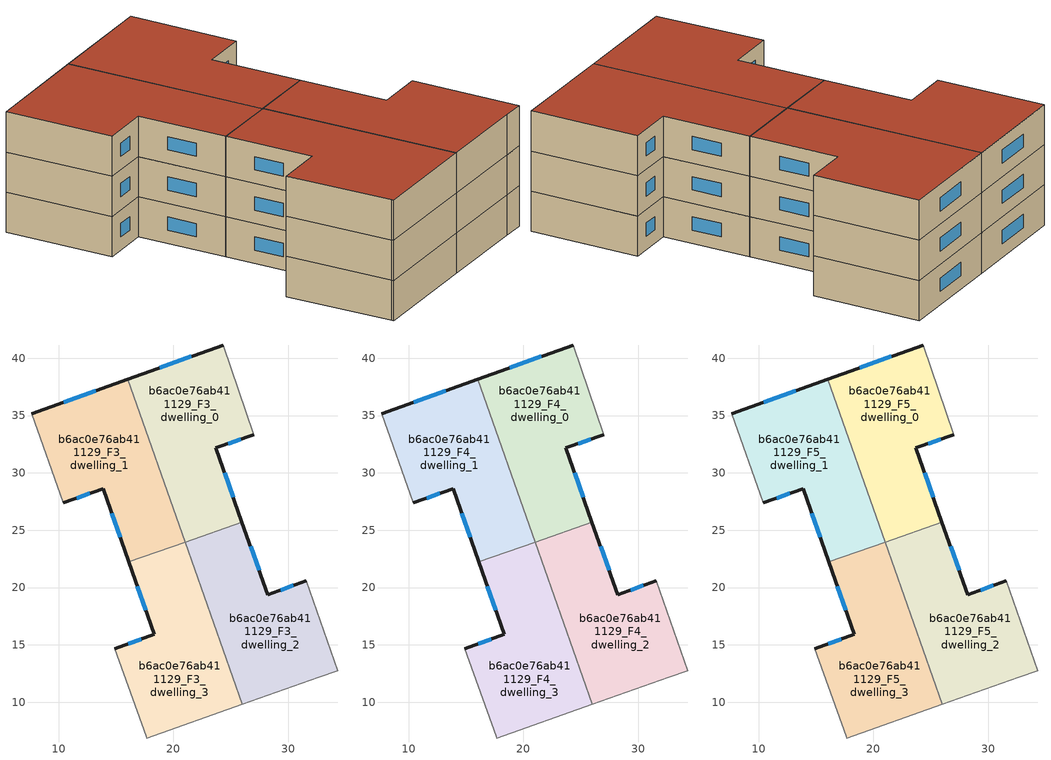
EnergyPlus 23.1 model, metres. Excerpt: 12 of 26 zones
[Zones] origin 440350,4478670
b6ac0e76ab411129_F3_dwelling_0
 floor to b6ac0e76ab411129_F2_dwelling_0 (EU_floor_Construction): 24.34,41.15 26.98,33.32 23.69,32.17 25.97,25.71 21.01,23.96 16.01,38.15 z9
 wall outside (EU_wall_Construction): 24.34,41.15 16.01,38.15 / 25.97,25.71 23.69,32.17 26.98,33.32 z9:12
 wall to b6ac0e76ab411129_F3_dwelling_1 (EU_wall_Construction): 16.01,38.15 21.01,23.96 z9:12
 wall adiabatic (EU_wall_Construction): 26.98,33.32 24.34,41.15 z9:12
 wall to b6ac0e76ab411129_F3_dwelling_2 (EU_wall_Construction): 21.02,23.96 25.97,25.71 z9:12
 wall to b6ac0e76ab411129_F3_dwelling_3 (EU_wall_Construction): 21.01,23.96 21.02,23.96 z9:12
 window (EU_Window_Construction): 21.56,40.15 18.79,39.15 / 24.79,32.56 25.88,32.94 / 25.21,27.87 24.45,30.01 z10:11
b6ac0e76ab411129_F3_dwelling_1
 floor to b6ac0e76ab411129_F2_dwelling_1 (EU_floor_Construction): 16.01,38.15 21.01,23.96 16.11,22.23 13.87,28.61 10.38,27.38 7.64,35.14 z9
 wall outside (EU_wall_Construction): 16.01,38.15 7.64,35.14 / 10.38,27.38 13.87,28.61 16.11,22.23 z9:12
 wall adiabatic (EU_wall_Construction): 7.64,35.14 10.38,27.38 z9:12
 wall to b6ac0e76ab411129_F3_dwelling_3 (EU_wall_Construction): 16.11,22.23 21.01,23.96 z9:12
 window (EU_Window_Construction): 13.21,37.14 10.44,36.15 / 14.61,26.48 15.36,24.36 / 11.55,27.79 12.7,28.2 z10:11
b6ac0e76ab411129_F3_dwelling_2
 floor to b6ac0e76ab411129_F2_dwelling_2 (EU_floor_Construction): 31.58,20.58 34.32,12.74 32.68,12.16 26.01,9.81 21.02,23.96 25.97,25.71 28.21,19.38 z9
 wall outside (EU_wall_Construction): 31.58,20.58 28.21,19.38 25.97,25.71 z9:12
 wall adiabatic (EU_wall_Construction): 26.01,9.81 32.68,12.16 34.32,12.74 31.58,20.58 z9:12
 wall to b6ac0e76ab411129_F3_dwelling_3 (EU_wall_Construction): 21.02,23.96 26.01,9.81 z9:12
 window (EU_Window_Construction): 27.46,21.5 26.72,23.59 / 30.46,20.18 29.34,19.78 z10:11
b6ac0e76ab411129_F3_dwelling_3
 floor to b6ac0e76ab411129_F2_dwelling_3 (EU_floor_Construction): 21.02,23.96 26.01,9.81 17.69,6.88 17.63,7.01 14.88,14.67 18.33,15.91 16.11,22.23 z9
 wall outside (EU_wall_Construction): 16.11,22.23 18.33,15.91 14.88,14.67 z9:12
 wall adiabatic (EU_wall_Construction): 14.88,14.67 17.63,7.01 17.69,6.88 26.01,9.81 z9:12
 window (EU_Window_Construction): 17.18,15.49 16.03,15.08 / 16.85,20.12 17.58,18.02 z10:11
b6ac0e76ab411129_F4_dwelling_0
 floor to b6ac0e76ab411129_F3_dwelling_0 (EU_floor_Construction): 24.34,41.15 26.98,33.32 23.69,32.17 25.97,25.71 21.01,23.96 16.01,38.15 z12
 wall outside (EU_wall_Construction): 24.34,41.15 16.01,38.15 / 25.97,25.71 23.69,32.17 26.98,33.32 z12:15
 wall to b6ac0e76ab411129_F4_dwelling_1 (EU_wall_Construction): 16.01,38.15 21.01,23.96 z12:15
 wall adiabatic (EU_wall_Construction): 26.98,33.32 24.34,41.15 z12:15
 wall to b6ac0e76ab411129_F4_dwelling_2 (EU_wall_Construction): 21.02,23.96 25.97,25.71 z12:15
 wall to b6ac0e76ab411129_F4_dwelling_3 (EU_wall_Construction): 21.01,23.96 21.02,23.96 z12:15
 window (EU_Window_Construction): 21.56,40.15 18.79,39.15 / 24.79,32.56 25.88,32.94 / 25.21,27.87 24.45,30.01 z13:14
b6ac0e76ab411129_F4_dwelling_1
 floor to b6ac0e76ab411129_F3_dwelling_1 (EU_floor_Construction): 16.01,38.15 21.01,23.96 16.11,22.23 13.87,28.61 10.38,27.38 7.64,35.14 z12
 wall outside (EU_wall_Construction): 16.01,38.15 7.64,35.14 / 10.38,27.38 13.87,28.61 16.11,22.23 z12:15
 wall adiabatic (EU_wall_Construction): 7.64,35.14 10.38,27.38 z12:15
 wall to b6ac0e76ab411129_F4_dwelling_3 (EU_wall_Construction): 16.11,22.23 21.01,23.96 z12:15
 window (EU_Window_Construction): 13.21,37.14 10.44,36.15 / 14.61,26.48 15.36,24.36 / 11.55,27.79 12.7,28.2 z13:14
b6ac0e76ab411129_F4_dwelling_2
 floor to b6ac0e76ab411129_F3_dwelling_2 (EU_floor_Construction): 31.58,20.58 34.32,12.74 32.68,12.16 26.01,9.81 21.02,23.96 25.97,25.71 28.21,19.38 z12
 wall outside (EU_wall_Construction): 31.58,20.58 28.21,19.38 25.97,25.71 z12:15
 wall adiabatic (EU_wall_Construction): 26.01,9.81 32.68,12.16 34.32,12.74 31.58,20.58 z12:15
 wall to b6ac0e76ab411129_F4_dwelling_3 (EU_wall_Construction): 21.02,23.96 26.01,9.81 z12:15
 window (EU_Window_Construction): 27.46,21.5 26.72,23.59 / 30.46,20.18 29.34,19.78 z13:14
b6ac0e76ab411129_F4_dwelling_3
 floor to b6ac0e76ab411129_F3_dwelling_3 (EU_floor_Construction): 21.02,23.96 26.01,9.81 17.69,6.88 17.63,7.01 14.88,14.67 18.33,15.91 16.11,22.23 z12
 wall outside (EU_wall_Construction): 16.11,22.23 18.33,15.91 14.88,14.67 z12:15
 wall adiabatic (EU_wall_Construction): 14.88,14.67 17.63,7.01 17.69,6.88 26.01,9.81 z12:15
 window (EU_Window_Construction): 17.18,15.49 16.03,15.08 / 16.85,20.12 17.58,18.02 z13:14
b6ac0e76ab411129_F5_dwelling_0
 floor to b6ac0e76ab411129_F4_dwelling_0 (EU_floor_Construction): 24.34,41.15 26.98,33.32 23.69,32.17 25.97,25.71 21.01,23.96 16.01,38.15 z15
 wall outside (EU_wall_Construction): 24.34,41.15 16.01,38.15 / 25.97,25.71 23.69,32.17 26.98,33.32 z15:18
 wall to b6ac0e76ab411129_F5_dwelling_1 (EU_wall_Construction): 16.01,38.15 21.01,23.96 z15:18
 wall adiabatic (EU_wall_Construction): 26.98,33.32 24.34,41.15 z15:18
 wall to b6ac0e76ab411129_F5_dwelling_2 (EU_wall_Construction): 21.02,23.96 25.97,25.71 z15:18
 wall to b6ac0e76ab411129_F5_dwelling_3 (EU_wall_Construction): 21.01,23.96 21.02,23.96 z15:18
 window (EU_Window_Construction): 21.56,40.15 18.79,39.15 / 24.79,32.56 25.88,32.94 / 25.21,27.87 24.45,30.01 z16:17
 roof outside (EU_roof_Construction): 25.97,25.71 23.69,32.17 26.98,33.32 24.34,41.15 16.01,38.15 21.01,23.96 z18
b6ac0e76ab411129_F5_dwelling_1
 floor to b6ac0e76ab411129_F4_dwelling_1 (EU_floor_Construction): 16.01,38.15 21.01,23.96 16.11,22.23 13.87,28.61 10.38,27.38 7.64,35.14 z15
 wall outside (EU_wall_Construction): 16.01,38.15 7.64,35.14 / 10.38,27.38 13.87,28.61 16.11,22.23 z15:18
 wall adiabatic (EU_wall_Construction): 7.64,35.14 10.38,27.38 z15:18
 wall to b6ac0e76ab411129_F5_dwelling_3 (EU_wall_Construction): 16.11,22.23 21.01,23.96 z15:18
 window (EU_Window_Construction): 13.21,37.14 10.44,36.15 / 14.61,26.48 15.36,24.36 / 11.55,27.79 12.7,28.2 z16:17
 roof outside (EU_roof_Construction): 21.01,23.96 16.01,38.15 7.64,35.14 10.38,27.38 13.87,28.61 16.11,22.23 z18
b6ac0e76ab411129_F5_dwelling_2
 floor to b6ac0e76ab411129_F4_dwelling_2 (EU_floor_Construction): 31.58,20.58 34.32,12.74 32.68,12.16 26.01,9.81 21.02,23.96 25.97,25.71 28.21,19.38 z15
 wall outside (EU_wall_Construction): 31.58,20.58 28.21,19.38 25.97,25.71 z15:18
 wall adiabatic (EU_wall_Construction): 26.01,9.81 32.68,12.16 34.32,12.74 31.58,20.58 z15:18
 wall to b6ac0e76ab411129_F5_dwelling_3 (EU_wall_Construction): 21.02,23.96 26.01,9.81 z15:18
 window (EU_Window_Construction): 27.46,21.5 26.72,23.59 / 30.46,20.18 29.34,19.78 z16:17
 roof outside (EU_roof_Construction): 32.68,12.16 34.32,12.74 31.58,20.58 28.21,19.38 25.97,25.71 21.02,23.96 26.01,9.81 z18
b6ac0e76ab411129_F5_dwelling_3
 floor to b6ac0e76ab411129_F4_dwelling_3 (EU_floor_Construction): 21.02,23.96 26.01,9.81 17.69,6.88 17.63,7.01 14.88,14.67 18.33,15.91 16.11,22.23 z15
 wall outside (EU_wall_Construction): 16.11,22.23 18.33,15.91 14.88,14.67 z15:18
 wall adiabatic (EU_wall_Construction): 14.88,14.67 17.63,7.01 17.69,6.88 26.01,9.81 z15:18
 window (EU_Window_Construction): 17.18,15.49 16.03,15.08 / 16.85,20.12 17.58,18.02 z16:17
 roof outside (EU_roof_Construction): 26.01,9.81 21.02,23.96 16.11,22.23 18.33,15.91 14.88,14.67 17.63,7.01 17.69,6.88 z18
[Building]
EU S2 Campaign: North Axis=0; Terrain=City; Solar Distribution=FullExterior
[Site:Location]
Madrid: Latitude=40.5; Longitude=-3.5; Time Zone=1; Elevation=609
[SizingPeriod:WeatherFileDays]
AnnualSizingPeriod: Begin Month=1; Begin Day of Month=1; End Month=12; End Day of Month=31; Day of Week for Start Day=Monday; Use Weather File Daylight Saving Period=No; Use Weather File Rain and Snow Indicators=No
[MATERIAL]
EU_InternalMass_Material: Roughness=MediumRough; Thickness=0.1; Conductivity=1; Density=1800; Specific Heat=900; Thermal Absorptance=0.9; Solar Absorptance=0.7; Visible Absorptance=0.7
[MATERIAL:NOMASS] Roughness=MediumRough; Thermal Absorptance=0.9; Solar Absorptance=0.7; Visible Absorptance=0.7
Name | Thermal Resistance
EU_wall_NoMass | 0.459673
EU_roof_NoMass | 0.495815
EU_floor_NoMass | 0.788942
[WINDOWMATERIAL:SIMPLEGLAZINGSYSTEM]
EU_Window_SimpleGlazing: UFactor=4.26103; Solar Heat Gain Coefficient=0.85; Visible Transmittance=0.85
[CONSTRUCTION]
EU_wall_Construction: EU_wall_NoMass
EU_roof_Construction: EU_roof_NoMass
EU_floor_Construction: EU_floor_NoMass
EU_InternalMass_Construction: EU_InternalMass_Material
EU_Window_Construction: EU_Window_SimpleGlazing
[ZONE] Type=1; Multiplier=1; Ceiling Height=autocalculate; Floor Area=autocalculate; Part of Total Floor Area=Yes
Name | Volume
b6ac0e76ab411129_F3_dwelling_0; b6ac0e76ab411129_F4_dwelling_0; b6ac0e76ab411129_F5_dwelling_0 | 325.337
b6ac0e76ab411129_F3_dwelling_1; b6ac0e76ab411129_F4_dwelling_1; b6ac0e76ab411129_F5_dwelling_1 | 325.349
b6ac0e76ab411129_F3_dwelling_2; b6ac0e76ab411129_F4_dwelling_2; b6ac0e76ab411129_F5_dwelling_2 | 325.358
b6ac0e76ab411129_F3_dwelling_3; b6ac0e76ab411129_F4_dwelling_3; b6ac0e76ab411129_F5_dwelling_3 | 325.354
[INTERNALMASS] Construction=EU_InternalMass_Construction
Name | Zone or ZoneList | Surface Area
b6ac0e76ab411129_F3_dwelling_0_EU_InternalMass | b6ac0e76ab411129_F3_dwelling_0 | 108.446
b6ac0e76ab411129_F3_dwelling_1_EU_InternalMass | b6ac0e76ab411129_F3_dwelling_1 | 108.45
b6ac0e76ab411129_F3_dwelling_2_EU_InternalMass | b6ac0e76ab411129_F3_dwelling_2 | 108.453
b6ac0e76ab411129_F3_dwelling_3_EU_InternalMass | b6ac0e76ab411129_F3_dwelling_3 | 108.451
b6ac0e76ab411129_F4_dwelling_0_EU_InternalMass | b6ac0e76ab411129_F4_dwelling_0 | 108.446
b6ac0e76ab411129_F4_dwelling_1_EU_InternalMass | b6ac0e76ab411129_F4_dwelling_1 | 108.45
b6ac0e76ab411129_F4_dwelling_2_EU_InternalMass | b6ac0e76ab411129_F4_dwelling_2 | 108.453
b6ac0e76ab411129_F4_dwelling_3_EU_InternalMass | b6ac0e76ab411129_F4_dwelling_3 | 108.451
b6ac0e76ab411129_F5_dwelling_0_EU_InternalMass | b6ac0e76ab411129_F5_dwelling_0 | 108.446
b6ac0e76ab411129_F5_dwelling_1_EU_InternalMass | b6ac0e76ab411129_F5_dwelling_1 | 108.45
b6ac0e76ab411129_F5_dwelling_2_EU_InternalMass | b6ac0e76ab411129_F5_dwelling_2 | 108.453
b6ac0e76ab411129_F5_dwelling_3_EU_InternalMass | b6ac0e76ab411129_F5_dwelling_3 | 108.451
[OTHEREQUIPMENT] Fuel Type=Electricity; Design Level Calculation Method=Watts/Area; Power per Zone Floor Area=1; Fraction Latent=0; Fraction Radiant=0; Fraction Lost=0; Carbon Dioxide Generation Rate=0; EndUse Subcategory=EU_Step8_InternalGains
Name | Zone or ZoneList or Space or SpaceList | Schedule
EU_Step8_InternalGain_b6ac0e76ab411129_F3_dwelling_0_f000 | b6ac0e76ab411129_F3_dwelling_0 | EU_Step8_GainSchedule_b6ac0e76ab411129_F3_dwelling_0_f000
EU_Step8_InternalGain_b6ac0e76ab411129_F3_dwelling_1_f000 | b6ac0e76ab411129_F3_dwelling_1 | EU_Step8_GainSchedule_b6ac0e76ab411129_F3_dwelling_1_f000
EU_Step8_InternalGain_b6ac0e76ab411129_F3_dwelling_2_f000 | b6ac0e76ab411129_F3_dwelling_2 | EU_Step8_GainSchedule_b6ac0e76ab411129_F3_dwelling_2_f000
EU_Step8_InternalGain_b6ac0e76ab411129_F3_dwelling_3_f000 | b6ac0e76ab411129_F3_dwelling_3 | EU_Step8_GainSchedule_b6ac0e76ab411129_F3_dwelling_3_f000
EU_Step8_InternalGain_b6ac0e76ab411129_F4_dwelling_0_f000 | b6ac0e76ab411129_F4_dwelling_0 | EU_Step8_GainSchedule_b6ac0e76ab411129_F4_dwelling_0_f000
EU_Step8_InternalGain_b6ac0e76ab411129_F4_dwelling_1_f000 | b6ac0e76ab411129_F4_dwelling_1 | EU_Step8_GainSchedule_b6ac0e76ab411129_F4_dwelling_1_f000
EU_Step8_InternalGain_b6ac0e76ab411129_F4_dwelling_2_f000 | b6ac0e76ab411129_F4_dwelling_2 | EU_Step8_GainSchedule_b6ac0e76ab411129_F4_dwelling_2_f000
EU_Step8_InternalGain_b6ac0e76ab411129_F4_dwelling_3_f000 | b6ac0e76ab411129_F4_dwelling_3 | EU_Step8_GainSchedule_b6ac0e76ab411129_F4_dwelling_3_f000
EU_Step8_InternalGain_b6ac0e76ab411129_F5_dwelling_0_f000 | b6ac0e76ab411129_F5_dwelling_0 | EU_Step8_GainSchedule_b6ac0e76ab411129_F5_dwelling_0_f000
EU_Step8_InternalGain_b6ac0e76ab411129_F5_dwelling_1_f000 | b6ac0e76ab411129_F5_dwelling_1 | EU_Step8_GainSchedule_b6ac0e76ab411129_F5_dwelling_1_f000
EU_Step8_InternalGain_b6ac0e76ab411129_F5_dwelling_2_f000 | b6ac0e76ab411129_F5_dwelling_2 | EU_Step8_GainSchedule_b6ac0e76ab411129_F5_dwelling_2_f000
EU_Step8_InternalGain_b6ac0e76ab411129_F5_dwelling_3_f000 | b6ac0e76ab411129_F5_dwelling_3 | EU_Step8_GainSchedule_b6ac0e76ab411129_F5_dwelling_3_f000
[ZONEVENTILATION:DESIGNFLOWRATE] Schedule=EU_AlwaysOn; Design Flow Rate Calculation Method=AirChanges/Hour; Air Changes per Hour=0.719161; Ventilation Type=Natural; Fan Pressure Rise=0; Fan Total Efficiency=1; Constant Term Coefficient=1; Temperature Term Coefficient=0; Velocity Term Coefficient=0; Velocity Squared Term Coefficient=0; Minimum Indoor Temperature=-100; Maximum Indoor Temperature=100; Delta Temperature=-100; Minimum Outdoor Temperature=-100; Maximum Outdoor Temperature=100; Maximum Wind Speed=40
Name | Zone or ZoneList or Space or SpaceList
EU_ConstantAir_b6ac0e76ab411129_F3_dwelling_0 | b6ac0e76ab411129_F3_dwelling_0
EU_ConstantAir_b6ac0e76ab411129_F3_dwelling_1 | b6ac0e76ab411129_F3_dwelling_1
EU_ConstantAir_b6ac0e76ab411129_F3_dwelling_2 | b6ac0e76ab411129_F3_dwelling_2
EU_ConstantAir_b6ac0e76ab411129_F3_dwelling_3 | b6ac0e76ab411129_F3_dwelling_3
EU_ConstantAir_b6ac0e76ab411129_F4_dwelling_0 | b6ac0e76ab411129_F4_dwelling_0
EU_ConstantAir_b6ac0e76ab411129_F4_dwelling_1 | b6ac0e76ab411129_F4_dwelling_1
EU_ConstantAir_b6ac0e76ab411129_F4_dwelling_2 | b6ac0e76ab411129_F4_dwelling_2
EU_ConstantAir_b6ac0e76ab411129_F4_dwelling_3 | b6ac0e76ab411129_F4_dwelling_3
EU_ConstantAir_b6ac0e76ab411129_F5_dwelling_0 | b6ac0e76ab411129_F5_dwelling_0
EU_ConstantAir_b6ac0e76ab411129_F5_dwelling_1 | b6ac0e76ab411129_F5_dwelling_1
EU_ConstantAir_b6ac0e76ab411129_F5_dwelling_2 | b6ac0e76ab411129_F5_dwelling_2
EU_ConstantAir_b6ac0e76ab411129_F5_dwelling_3 | b6ac0e76ab411129_F5_dwelling_3
[HVACTEMPLATE:ZONE:IDEALLOADSAIRSYSTEM] System Availability Schedule=EU_AlwaysOn; Maximum Heating Supply Air Temperature=50; Minimum Cooling Supply Air Temperature=13; Maximum Heating Supply Air Humidity Ratio=0.0156; Minimum Cooling Supply Air Humidity Ratio=0.0077; Heating Limit=NoLimit; Cooling Limit=NoLimit; Heating Availability Schedule=EU_AlwaysOn; Cooling Availability Schedule=EU_CoolingOff; Dehumidification Control Type=ConstantSensibleHeatRatio; Cooling Sensible Heat Ratio=0.7; Dehumidification Setpoint=60; Humidification Control Type=None; Humidification Setpoint=30; Outdoor Air Method=None; Outdoor Air Flow Rate per Person=0.00944; Outdoor Air Flow Rate per Zone Floor Area=0; Outdoor Air Flow Rate per Zone=0; Demand Controlled Ventilation Type=None; Outdoor Air Economizer Type=NoEconomizer; Heat Recovery Type=None; Sensible Heat Recovery Effectiveness=0.7; Latent Heat Recovery Effectiveness=0.65
Name | Template Thermostat
b6ac0e76ab411129_F3_dwelling_0 | EU_HeatOnly_b6ac0e76ab411129_F3_dwelling_0
b6ac0e76ab411129_F3_dwelling_1 | EU_HeatOnly_b6ac0e76ab411129_F3_dwelling_1
b6ac0e76ab411129_F3_dwelling_2 | EU_HeatOnly_b6ac0e76ab411129_F3_dwelling_2
b6ac0e76ab411129_F3_dwelling_3 | EU_HeatOnly_b6ac0e76ab411129_F3_dwelling_3
b6ac0e76ab411129_F4_dwelling_0 | EU_HeatOnly_b6ac0e76ab411129_F4_dwelling_0
b6ac0e76ab411129_F4_dwelling_1 | EU_HeatOnly_b6ac0e76ab411129_F4_dwelling_1
b6ac0e76ab411129_F4_dwelling_2 | EU_HeatOnly_b6ac0e76ab411129_F4_dwelling_2
b6ac0e76ab411129_F4_dwelling_3 | EU_HeatOnly_b6ac0e76ab411129_F4_dwelling_3
b6ac0e76ab411129_F5_dwelling_0 | EU_HeatOnly_b6ac0e76ab411129_F5_dwelling_0
b6ac0e76ab411129_F5_dwelling_1 | EU_HeatOnly_b6ac0e76ab411129_F5_dwelling_1
b6ac0e76ab411129_F5_dwelling_2 | EU_HeatOnly_b6ac0e76ab411129_F5_dwelling_2
b6ac0e76ab411129_F5_dwelling_3 | EU_HeatOnly_b6ac0e76ab411129_F5_dwelling_3
[SIZING:ZONE] Zone Cooling Design Supply Air Temperature Input Method=SupplyAirTemperature; Zone Cooling Design Supply Air Temperature=13; Zone Heating Design Supply Air Temperature Input Method=SupplyAirTemperature; Zone Heating Design Supply Air Temperature=50; Zone Cooling Design Supply Air Humidity Ratio=0.008; Zone Heating Design Supply Air Humidity Ratio=0.008; Cooling Design Air Flow Method=DesignDay; Cooling Design Air Flow Rate=0; Cooling Minimum Air Flow per Zone Floor Area=0.000762; Cooling Minimum Air Flow=0; Cooling Minimum Air Flow Fraction=0.2; Heating Design Air Flow Method=DesignDay; Heating Design Air Flow Rate=0; Heating Maximum Air Flow per Zone Floor Area=0.002032; Heating Maximum Air Flow=0.141576; Heating Maximum Air Flow Fraction=0.3; Account for Dedicated Outdoor Air System=No; Dedicated Outdoor Air System Control Strategy=NeutralSupplyAir; Dedicated Outdoor Air Low Setpoint Temperature for Design=autosize; Dedicated Outdoor Air High Setpoint Temperature for Design=autosize; Zone Load Sizing Method=Sensible Load Only No Latent Load; Zone Latent Cooling Design Supply Air Humidity Ratio Input Method=HumidityRatioDifference; Zone Cooling Design Supply Air Humidity Ratio Difference=0.005; Zone Latent Heating Design Supply Air Humidity Ratio Input Method=HumidityRatioDifference; Zone Humidification Design Supply Air Humidity Ratio Difference=0.005
b6ac0e76ab411129_F3_dwelling_0; b6ac0e76ab411129_F3_dwelling_1; b6ac0e76ab411129_F3_dwelling_2; b6ac0e76ab411129_F3_dwelling_3; b6ac0e76ab411129_F4_dwelling_0; b6ac0e76ab411129_F4_dwelling_1; b6ac0e76ab411129_F4_dwelling_2; b6ac0e76ab411129_F4_dwelling_3; b6ac0e76ab411129_F5_dwelling_0; b6ac0e76ab411129_F5_dwelling_1; b6ac0e76ab411129_F5_dwelling_2; b6ac0e76ab411129_F5_dwelling_3
[SCHEDULE:CONSTANT]
Name | Hourly Value
EU_AlwaysOn | 1
EU_CoolingOff | 0
[SCHEDULE:FILE] Column Number=1; Rows to Skip at Top=0; Number of Hours of Data=8760; Column Separator=Comma; Interpolate to Timestep=No; Minutes per Item=60; Adjust Schedule for Daylight Savings=Yes
Name | File
EU_Step8_GainSchedule_b6ac0e76ab411129_F3_dwelling_0_f000 | ../../schedules/b6ac0e76ab411129/b6ac0e76ab411129_F3_dwelling_0_f000_gain.csv
EU_Step8_GainSchedule_b6ac0e76ab411129_F3_dwelling_1_f000 | ../../schedules/b6ac0e76ab411129/b6ac0e76ab411129_F3_dwelling_1_f000_gain.csv
EU_Step8_GainSchedule_b6ac0e76ab411129_F3_dwelling_2_f000 | ../../schedules/b6ac0e76ab411129/b6ac0e76ab411129_F3_dwelling_2_f000_gain.csv
EU_Step8_GainSchedule_b6ac0e76ab411129_F3_dwelling_3_f000 | ../../schedules/b6ac0e76ab411129/b6ac0e76ab411129_F3_dwelling_3_f000_gain.csv
EU_Step8_GainSchedule_b6ac0e76ab411129_F4_dwelling_0_f000 | ../../schedules/b6ac0e76ab411129/b6ac0e76ab411129_F4_dwelling_0_f000_gain.csv
EU_Step8_GainSchedule_b6ac0e76ab411129_F4_dwelling_1_f000 | ../../schedules/b6ac0e76ab411129/b6ac0e76ab411129_F4_dwelling_1_f000_gain.csv
EU_Step8_GainSchedule_b6ac0e76ab411129_F4_dwelling_2_f000 | ../../schedules/b6ac0e76ab411129/b6ac0e76ab411129_F4_dwelling_2_f000_gain.csv
EU_Step8_GainSchedule_b6ac0e76ab411129_F4_dwelling_3_f000 | ../../schedules/b6ac0e76ab411129/b6ac0e76ab411129_F4_dwelling_3_f000_gain.csv
EU_Step8_GainSchedule_b6ac0e76ab411129_F5_dwelling_0_f000 | ../../schedules/b6ac0e76ab411129/b6ac0e76ab411129_F5_dwelling_0_f000_gain.csv
EU_Step8_GainSchedule_b6ac0e76ab411129_F5_dwelling_1_f000 | ../../schedules/b6ac0e76ab411129/b6ac0e76ab411129_F5_dwelling_1_f000_gain.csv
EU_Step8_GainSchedule_b6ac0e76ab411129_F5_dwelling_2_f000 | ../../schedules/b6ac0e76ab411129/b6ac0e76ab411129_F5_dwelling_2_f000_gain.csv
EU_Step8_GainSchedule_b6ac0e76ab411129_F5_dwelling_3_f000 | ../../schedules/b6ac0e76ab411129/b6ac0e76ab411129_F5_dwelling_3_f000_gain.csv
